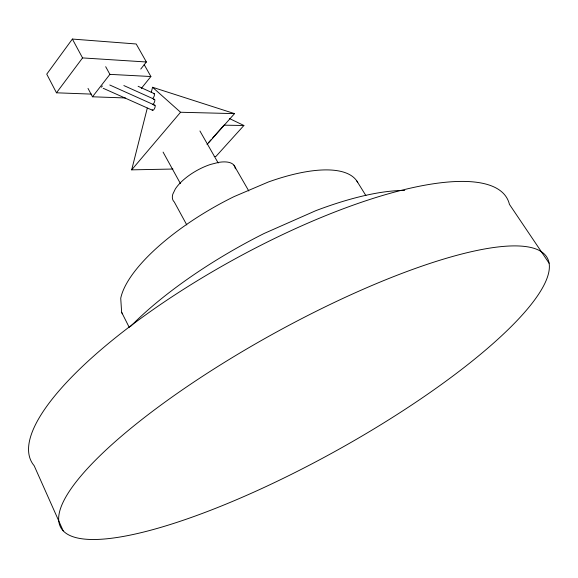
<?xml version="1.0" encoding="UTF-8"?>
<svg xmlns="http://www.w3.org/2000/svg" width="578" height="578" viewBox="0 0 578 578"><rect width="100%" height="100%" fill="white"/><g stroke="black" fill="none" stroke-linecap="round" stroke-linejoin="round"><path stroke-width="0.87" d="M172.952 169.036L131.683 169.853L147.282 108.137M151.241 92.487L152.556 87.271L234.531 113.628L207.032 144.572M140.772 69.049L146.379 61.99L136.206 43.986L72.373 39.058L46.746 74.143L56.478 92.805L91.382 94.106M56.478 92.805L82.553 57.916L146.379 61.99M88.015 88.412L92.494 96.793L109.892 74.36L150.894 76.527L144.189 64.62M141.307 88.434L150.894 76.527M131.683 169.853L180.553 112.255L234.531 113.628M208.542 142.571L210.919 139.898M212.704 137.889L224.004 125.173L243.902 125.484L215.941 156.428L214.214 156.45M92.494 96.793L125.397 97.957M103.187 88.282L152.462 110.261M109.784 85.002L154.94 105.261M123.851 85.551L154.608 99.423M138.106 86.288L154.275 93.622M229.394 118.512L243.902 125.484M152.556 87.271L180.553 112.255M549.1 263.214A278.126 66.398 -29 0 0 171.348 397.541A278.126 66.398 -29 0 0 191.571 517.353A278.126 66.398 -29 0 0 549.1 263.214L509.413 204.323A271.841 79.027 -29 0 0 233.736 259.623A271.841 79.027 -29 0 0 34.174 465.724L63.19 530.85M356.872 181.059L365.896 195.595M233.96 165.221L248.807 190.986M199.93 130.989L218.195 163.003M163.083 152.101L180.423 183.566M105.695 66.694L109.892 74.36M186.795 224.936L174.274 201.96A35.193 14.595 -29.3 0 1 172.815 194.172L175.329 188.955A35.193 14.595 -29.3 0 1 210.363 164.492L218.289 162.454A35.193 14.595 -29.3 0 1 235.347 168.798M72.373 39.058L82.553 57.916M357.739 182.504A134.753 48.285 -29.2 0 0 268.293 182.019L234.025 196.628A134.753 48.285 -29.2 0 0 120.73 298.255L121.633 312.286L129.313 327.545M130.411 326.577A195.993 61.29 -29.2 0 1 264.233 233.425L315.891 210.638A195.993 61.29 -29.2 0 1 404.708 190.465M122.377 313.796A134.753 48.285 -29.2 0 1 121.633 312.286M153.329 93.86A2.782 1.04 -66.1 0 1 154.449 95.146A2.782 1.04 -66.1 0 1 152.404 98.6M153.654 99.654A2.789 1.055 -66.2 0 1 154.709 101.287A2.789 1.055 -66.2 0 1 152.404 104.502M153.986 105.485A2.803 1.062 -66.3 0 1 155.186 106.316A2.803 1.062 -66.3 0 1 153.676 109.791A2.803 1.062 -66.3 0 1 152.216 109.56M102.371 85.956A2.868 0.968 -66.4 0 1 101.266 87.191"/></g></svg>
